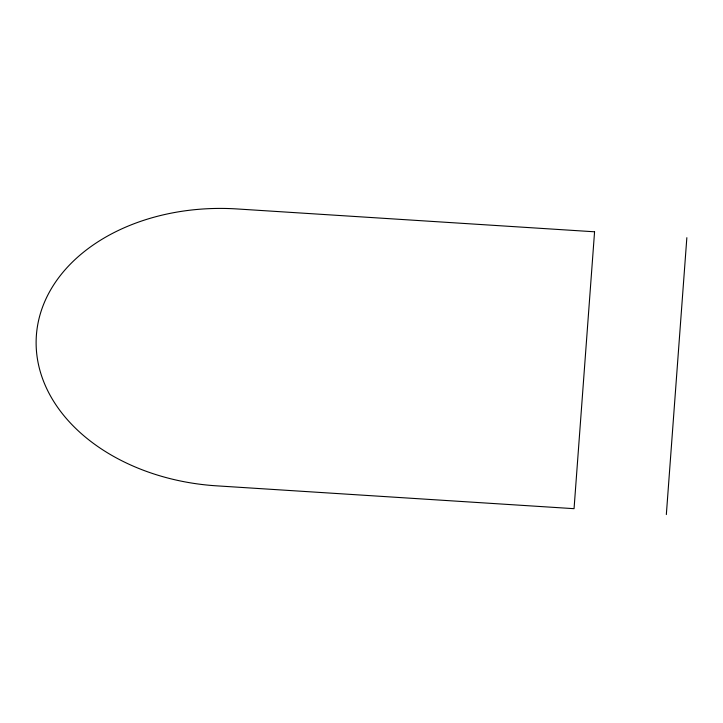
<?xml version="1.0" encoding="UTF-8"?>
<svg xmlns="http://www.w3.org/2000/svg" width="723" height="723" viewBox="0 0 723 723"><rect width="100%" height="100%" fill="white"/><g stroke="black" fill="none" stroke-linecap="round" stroke-linejoin="round"><path stroke-width="1.08" d="M666.335 514.568L686.85 237.686M594.568 231.794L574.053 508.676L216.466 485.829A190.727 138.807 3 0 1 36.394 335.237A190.727 138.807 3 0 1 236.981 208.947L594.568 231.794"/></g></svg>
